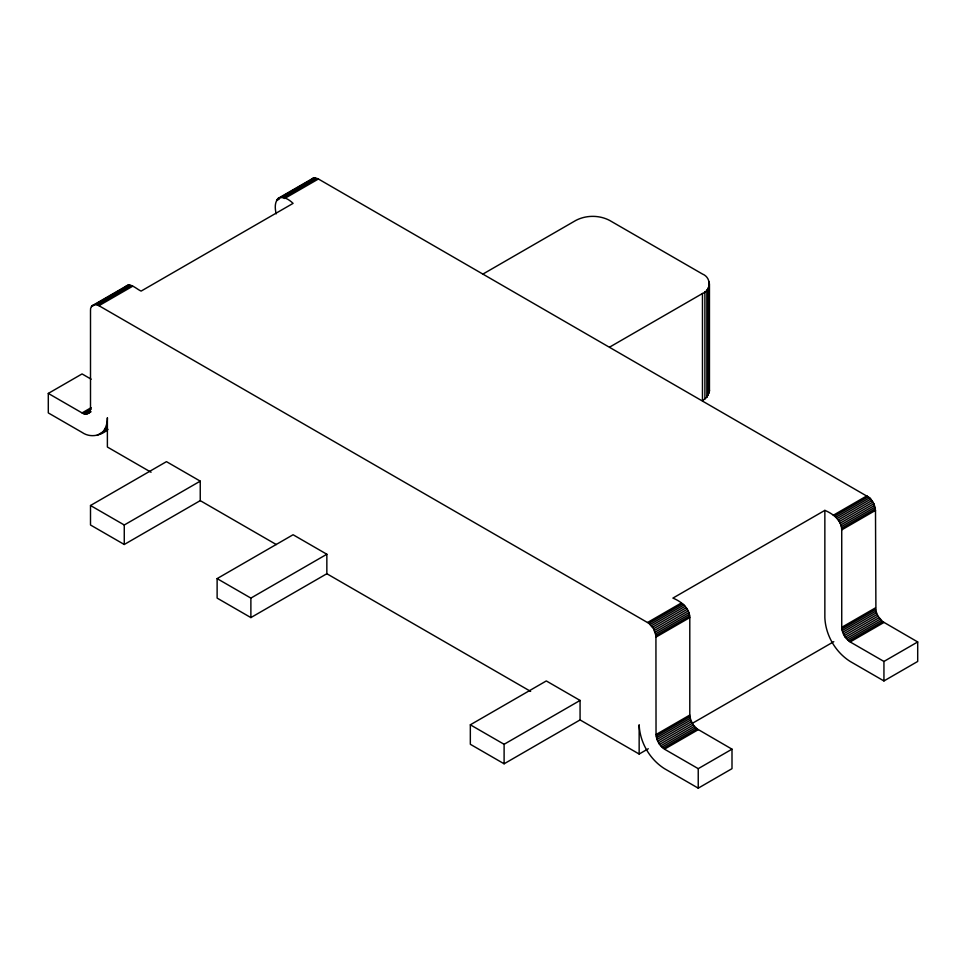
<?xml version="1.0" encoding="UTF-8"?>
<svg xmlns="http://www.w3.org/2000/svg" width="966" height="966" viewBox="0 0 966 966"><rect width="100%" height="100%" fill="white"/><g stroke="black" fill="none" stroke-linecap="round" stroke-linejoin="round"><path stroke-width="1.45" d="M483.097 273.97L575.845 220.417C586.169 215.007 599.282 215.007 609.606 220.417L702.463 274.03C711.338 277.508 711.338 290.041 702.463 293.519L609.715 347.06M702.463 293.519L702.463 400.733L706.846 397.243L709.455 390.989L709.455 283.775M125.182 287.192C129.613 281.408 136.918 289.498 141.145 291.08L293.084 203.367C281.082 191.92 272.327 198.272 276.204 213.86M648.295 748.759L639.154 754.035L639.154 724.802C639.866 742.274 649.707 759.312 664.475 768.658L698.237 788.159L731.999 768.658L731.999 749.169L698.237 768.658L664.475 749.169L659.512 744.436L656.952 739.509L656.035 734.546L655.926 635.495L653.559 628.757L648.91 623.348L98.943 305.703C95.223 302.732 89.79 305.86 90.502 310.569L90.502 408.038C91.215 412.76 85.793 415.887 82.062 412.917L48.3 393.416L48.3 412.917L82.062 432.406C90.2 438.057 100.573 435.847 107.757 429.677M99.969 434.181C105.523 430.8 107.359 423.917 107.383 417.783L107.383 447.029L151.058 472.241M310.883 179.978L313.443 177.998L318.406 179L869.666 497.744L873.88 503.721L875.498 510.374L875.908 611.092L877.973 616.163L882.622 621.585L917.7 641.955L917.7 661.444L883.938 680.945L850.177 661.444C835.397 652.098 825.568 635.06 824.855 617.588L824.855 510.374C832.982 513.707 841.579 520.263 841.736 529.875L841.736 627.332L842.654 632.295L845.214 637.234L850.177 641.955L883.938 661.444L917.7 641.955M92.12 305.775L127.741 285.199M277.81 198.561L313.443 177.998M91.42 306.681L128.876 285.055M277.121 199.467L279.717 197.97M280.804 197.342L314.578 177.841M96.334 304.676L130.096 285.175M276.614 200.59L279.21 199.093M282.036 197.462L315.797 177.973M97.626 305.063L131.388 285.562M283.316 197.849L317.09 178.36M98.943 305.703L132.704 286.214M284.644 198.489L318.406 179M48.3 393.416L82.062 373.927L91.154 379.179M82.062 412.917L91.154 407.664M83.378 413.557L91.178 409.053M84.67 413.943L89.862 410.948M85.889 414.064L89.79 411.818M87.025 413.919L90.925 411.673M88.027 413.508L90.623 412.011M104.63 429.472L107.226 427.974M96.95 435.412L102.142 432.418M102.553 432.176L107.745 429.182M200.24 500.63L124.264 544.486L90.502 524.997L90.502 505.508L166.466 461.651L200.24 481.14L200.24 500.63L276.312 544.558M90.502 505.508L124.264 524.997L200.24 481.14M326.846 573.732L250.882 617.588L217.121 598.099L217.121 578.61L293.084 534.741L326.846 554.243L326.846 573.732L530.636 691.39M217.121 578.61L250.882 598.099L326.846 554.243M824.855 510.374L672.916 598.099C681.042 601.432 689.652 607.976 689.796 617.588L689.796 715.057L690.714 720.008L693.274 724.947L696.921 728.787L731.999 749.169M470.333 724.802L546.309 680.945L580.071 700.435L580.071 719.924L504.107 763.792L470.333 744.291L470.333 724.802L504.107 744.291L580.071 700.435M647.594 622.466L681.356 602.965M833.296 515.252L867.057 495.751M648.91 623.348L682.684 603.847M834.612 516.134L868.374 496.645M650.203 624.447L683.964 604.945M835.904 517.233L869.666 497.744M651.422 625.739L685.196 606.237M837.124 518.525L870.885 499.036M652.557 627.188L686.319 607.699M838.259 519.974L872.02 500.485M653.559 628.757L687.321 609.268M839.261 521.555L873.023 502.054M654.429 630.424L688.19 610.935M840.118 523.21L873.88 503.721M655.117 632.126L688.879 612.637M840.818 524.912L874.58 505.423M655.624 633.829L689.386 614.34M841.326 526.615L875.087 507.126M655.926 635.495L689.7 616.006M841.628 528.281L875.389 508.792M656.035 637.077L689.796 617.588M841.736 529.875L875.498 510.374M656.035 734.546L689.796 715.057M841.736 627.332L875.498 607.843M656.143 736.128L689.905 716.639M841.833 628.926L875.594 609.425M656.445 737.795L690.207 718.306M842.147 630.581L875.908 611.092M656.952 739.509L690.714 720.008M842.654 632.295L876.416 612.794M657.653 741.212L691.415 721.711M843.342 633.998L877.104 614.509M658.51 742.866L833.791 641.665M844.199 635.652L877.973 616.163M659.512 744.436L693.274 724.947M845.214 637.234L878.975 617.733M660.647 745.897L694.409 726.396M846.337 638.683L880.111 619.194M661.867 747.189L695.629 727.688M847.568 639.975L881.33 620.486M663.159 748.288L696.921 728.787M848.848 641.074L882.622 621.585M664.475 749.169L698.237 729.68M850.177 641.955L883.938 622.466M580.071 719.924L639.154 754.035M709.165 388.827L709.455 390.989M883.938 661.444L883.938 680.945M709.165 281.613L709.165 393.138M708.283 288.025L708.283 395.239M706.846 290.029L706.846 397.243M704.89 291.877L704.89 399.091M698.237 768.658L698.237 788.159M504.107 744.291L504.107 763.792M250.882 598.099L250.882 617.588M124.264 524.997L124.264 544.486"/></g></svg>
